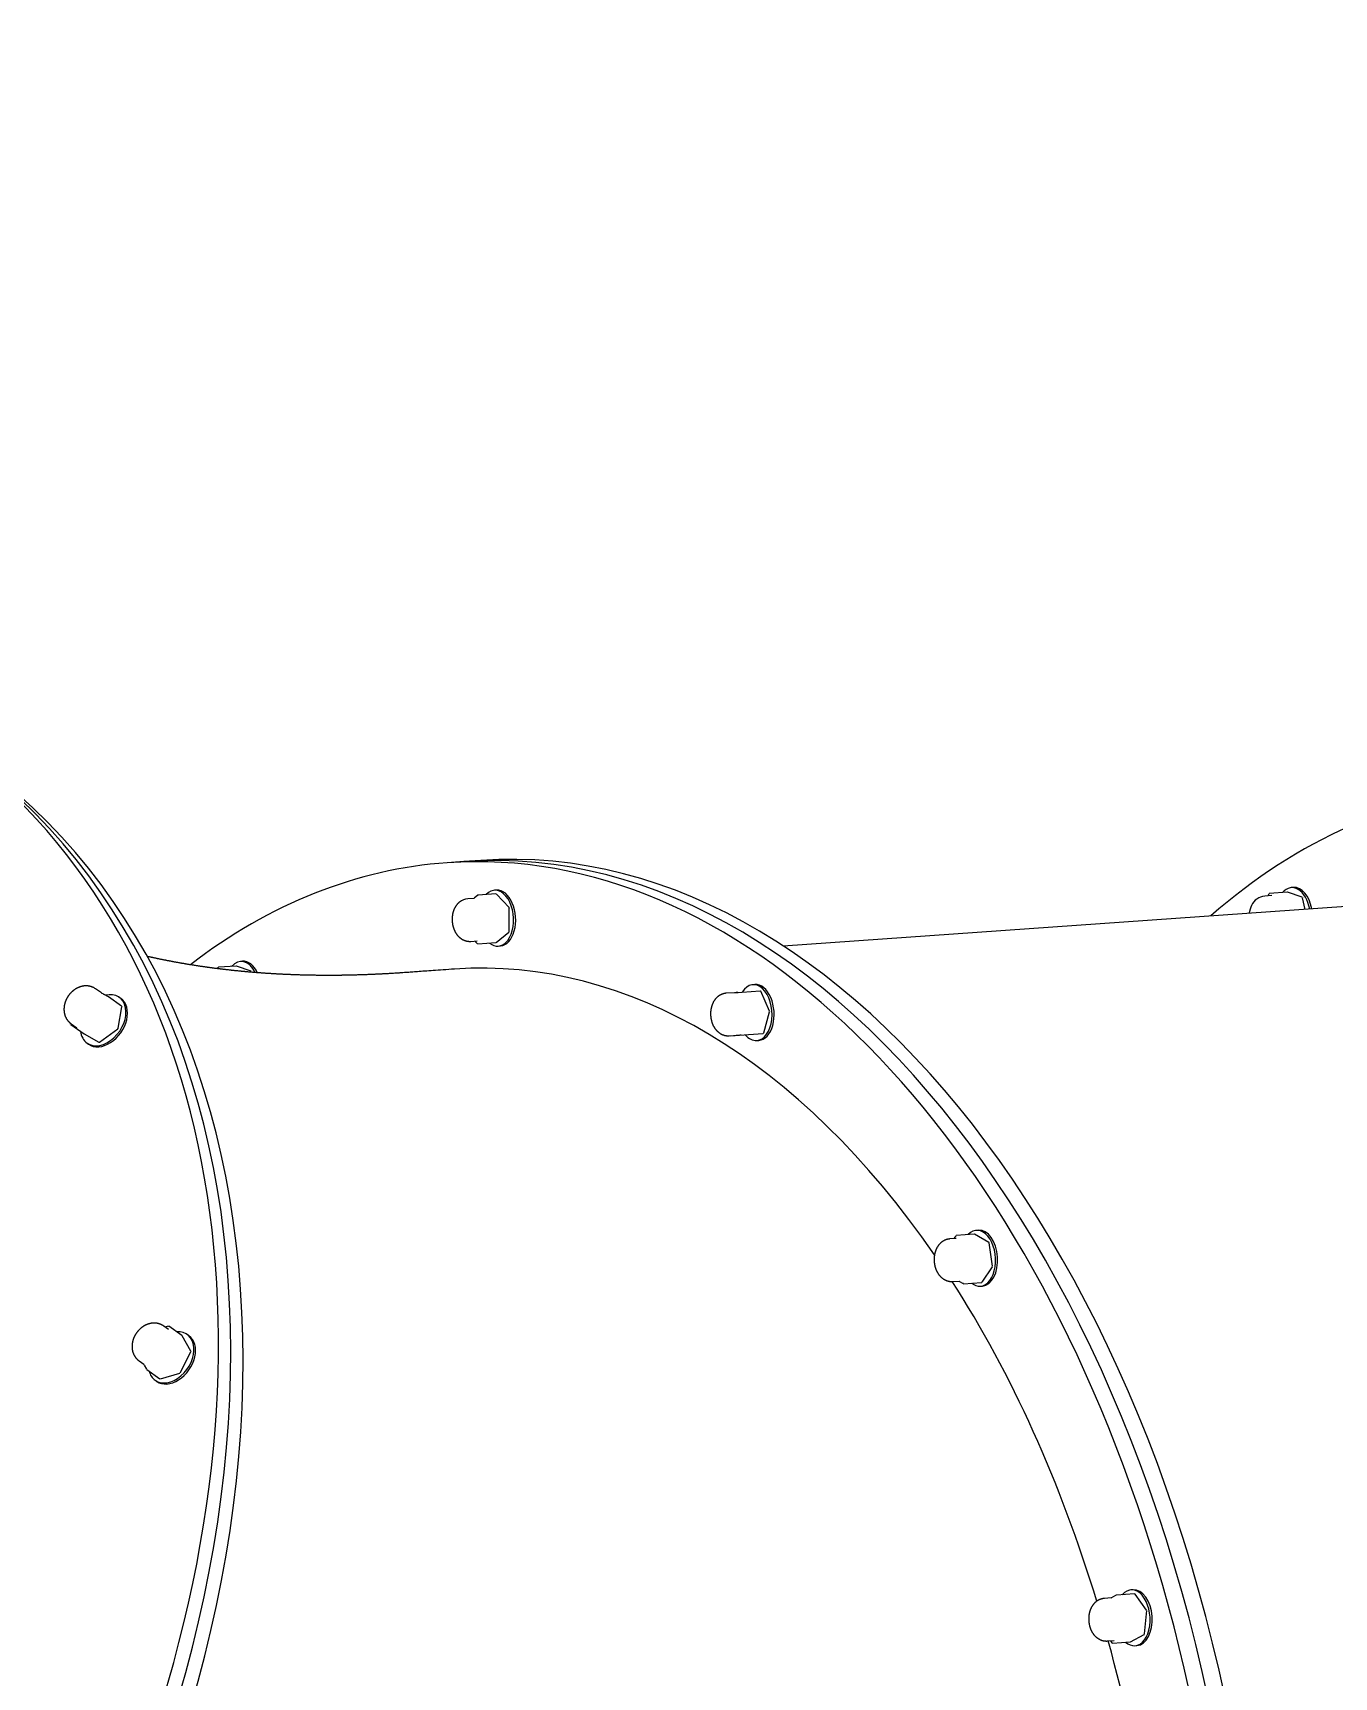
# Model space of a CAD drawing. Header units: millimetres. Extents: x 246416442 to 246896683, y 7418963194 to 7419503218.
# Drawn here: x 246837970 to 246838458, y 7419443497 to 7419444114 of the extents above; entities that cross this region are included whole.
import ezdxf
from ezdxf.lldxf.tags import DXFTag

# ---------------------------------------------------------------- set-up
doc = ezdxf.new("R2010")
doc.units = ezdxf.units.MM
doc.layers.add('L-Hatch Boundary', color=1, linetype='Continuous')
doc.layers.add('L-X-E-PLAY', color=9, linetype='Continuous')
doc.layers.add('L-SUB-SOIL DRAINAGE', color=170, linetype='SUBSOIL', lineweight=20)
doc.styles.get("Standard").update_dxf_attribs({"font": 'arial.ttf'})
tags = doc.linetypes.add('SUBSOIL', pattern='A,12.7,-5.08,["SSD",Standard,S=2.54,R=0,X=-2.54,Y=-1.27],-6.35', length=24.13).pattern_tags.tags
tags[6] = DXFTag(74, 10)

# ---------------------------------------------------------------- blocks, each defined once
blk = doc.blocks.new('Kubus Triple - Moduplay')
at = {"layer": 'L-X-E-PLAY', "lineweight": 25}
for p, q in [((-138435.06, -698938.83), (-138441.35, -698938.2)), ((-138428.77, -698939.47), (-138435.06, -698938.83)), ((-138433.65, -698953.08), (-138436.01, -698952.84)), ((-138432.11, -698952.14), (-138433.61, -698952.96)), ((-138425.28, -698952.79), (-138431.97, -698952.11)), ((-138424.85, -698951.45), (-138425.64, -698951.37)), ((-138421.3, -698958.73), (-138425.1, -698952.9)), ((-138577.5, -698964.26), (-138579.37, -698962.39)), ((-138532.81, -698962.35), (-138533.07, -698962.7)), ((-138525.9, -698962.93), (-138532.59, -698962.26)), ((-138520.76, -698965.76), (-138525.81, -698962.96)), ((-138523.32, -698961.57), (-138524.11, -698961.49)), ((-138422.84, -698967.67), (-138421.27, -698958.91)), ((-138575.17, -698966.15), (-138576.54, -698965.04)), ((-138570.9, -698970.42), (-138575.15, -698966.17)), ((-138570.67, -698967.56), (-138571.17, -698967.06)), ((-138520.62, -698966.22), (-138520.63, -698965.96)), ((-138437.62, -698968.76), (-138435.26, -698969)), ((-138436.09, -698968.91), (-138435.36, -698970.03)), ((-138428.35, -698970.78), (-138422.97, -698967.85)), ((-138590.78, -698973.61), (-138590.84, -698973.79)), ((-138590.78, -698974.05), (-138586.53, -698978.3)), ((-138590.68, -698973.71), (-138588.82, -698975.57)), ((-138573.54, -698978.43), (-138570.84, -698970.68)), ((-138435.18, -698970.14), (-138428.49, -698970.81)), ((-138427.75, -698972.27), (-138426.96, -698972.35)), ((-138586.51, -698978.32), (-138581.58, -698982.3)), ((-138581.31, -698982.33), (-138573.67, -698978.57)), ((-138586.01, -698981.91), (-138585.51, -698982.41)), ((-138056.81, -699017.25), (-138322.45, -698990.42)), ((-138346.47, -699004.25), (-138346.51, -699004.25)), ((-138343.43, -699004.56), (-138346.47, -699004.25)), ((-138342.04, -699004.69), (-138340.52, -699004.83)), ((-138340.52, -699004.83), (-138333.84, -699005.51)), ((-138335.31, -699002.86), (-138336.09, -699002.79)), ((-138331.65, -699013.66), (-138333.62, -699005.69)), ((-138138.59, -699002.95), (-138141.2, -699002.68)), ((-138139.53, -699002.08), (-138140.07, -699002.8)), ((-138132.62, -699002.66), (-138139.3, -699001.99)), ((-138127.48, -699005.49), (-138132.52, -699002.69)), ((-138130.04, -699001.3), (-138130.82, -699001.22)), ((-138127.06, -699010.15), (-138127.35, -699005.69)), ((-138335.15, -699021.29), (-138331.66, -699013.83)), ((-138348.08, -699020.17), (-138345.04, -699020.48)), ((-138347.54, -699020.24), (-138340.86, -699020.92)), ((-138340.86, -699020.92), (-138335.4, -699021.43)), ((-138338.21, -699023.68), (-138337.42, -699023.76)), ((-138574.14, -699093.01), (-138575.72, -699091.43)), ((-138574.07, -699091.79), (-138575.22, -699091.92)), ((-138569.61, -699096.11), (-138573.86, -699091.86)), ((-138567.27, -699102.42), (-138569.55, -699096.2)), ((-138567.01, -699096.6), (-138567.51, -699096.1)), ((-138587.03, -699102.74), (-138585.45, -699104.32)), ((-138585.46, -699104.61), (-138584.82, -699106.34)), ((-138572.58, -699109.77), (-138567.31, -699102.66)), ((-138584.77, -699106.43), (-138580.52, -699110.68)), ((-138582.36, -699110.95), (-138581.86, -699111.45)), ((-138580.31, -699110.75), (-138572.76, -699109.87)), ((-138277.12, -699109.6), (-138279.49, -699109.36)), ((-138277.08, -699108.57), (-138277.99, -699109.51)), ((-138270.19, -699109.17), (-138276.88, -699108.5)), ((-138265.35, -699113.11), (-138270.06, -699109.23)), ((-138268.33, -699107.97), (-138269.12, -699107.89)), ((-138265.41, -699122.2), (-138265.26, -699113.31)), ((-138270.35, -699127.39), (-138265.48, -699122.37)), ((-138281.1, -699125.28), (-138278.73, -699125.52)), ((-138278.68, -699125.65), (-138277.37, -699126.73)), ((-138277.24, -699126.79), (-138270.55, -699127.46)), ((-138271.23, -699128.79), (-138270.44, -699128.87)), ((-138242.69, -699252.42), (-138245.28, -699252.16)), ((-138240.66, -699251.74), (-138242.19, -699252.24)), ((-138233.87, -699252.4), (-138240.56, -699251.73)), ((-138234.11, -699250.77), (-138234.9, -699250.69)), ((-138230.43, -699259.2), (-138233.67, -699252.54)), ((-138232.67, -699267.84), (-138230.41, -699259.37)), ((-138246.88, -699268.08), (-138244.3, -699268.34)), ((-138245.72, -699268.2), (-138245.32, -699269.03)), ((-138245.12, -699269.17), (-138238.44, -699269.84)), ((-138238.33, -699269.83), (-138232.84, -699268.02)), ((-138237.01, -699271.59), (-138236.23, -699271.67))]:
    blk.add_line(p, q, dxfattribs=at)
for centre, radius, start, end in [((-138436.56, -698958.47), 5.66, 84.43122, 119.01866), ((-138436.92, -698946.81), 6.99, 296.49199, 298.30042), ((-138431.99, -698952.36), 0.25, 84.23152, 118.64449), ((-138425.31, -698953.04), 0.25, 33.08471, 84.23152), ((-138583.49, -698966.49), 5.81, 44.8565, 51.16245), ((-138532.61, -698962.51), 0.25, 84.23152, 142.97891), ((-138525.93, -698963.18), 0.25, 60.97926, 84.23152), ((-138421.51, -698958.87), 0.25, 8.63884, 33.08471), ((-138421.51, -698958.87), 0.25, 349.78206, 8.63884), ((-138518.1, -698893.16), 92.64, 230.06844, 230.88694), ((-138575.32, -698966.34), 0.25, 44.99999, 51.1025), ((-138520.88, -698965.98), 0.25, 3.715, 60.97926), ((-138434.68, -698964.01), 5.02, 263.2414, 263.35155), ((-138423.09, -698967.63), 0.25, 298.64449, 349.78206), ((-138590.61, -698973.87), 0.25, 160.77018, 224.99999), ((-138571.07, -698970.59), 0.25, 340.77018, 44.99999), ((-138435.15, -698969.89), 0.25, 213.08471, 264.23152), ((-138428.47, -698970.56), 0.25, 264.23152, 298.64449), ((-138586.36, -698978.12), 0.25, 224.99999, 231.1025), ((-138573.78, -698978.34), 0.25, 296.22433, 318.05991), ((-138573.78, -698978.34), 0.25, 318.05991, 340.77018), ((-138581.42, -698982.11), 0.25, 231.1025, 296.22433), ((-138343.54, -699005.86), 1.31, 85.17863, 85.39227), ((-138345.26, -699023.78), 19.31, 80.74394, 84.57442), ((-138228.71, -697799.6), 1210.4, 264.56143, 264.62766), ((-138333.86, -699005.75), 0.25, 13.89041, 84.23152), ((-138141.68, -699008.72), 6.06, 85.49016, 145.10542), ((-138139.33, -699002.23), 0.25, 84.23152, 142.97891), ((-138132.64, -699002.91), 0.25, 60.97926, 84.23152), ((-138127.6, -699005.71), 0.25, 3.715, 60.97926), ((-138331.89, -699013.72), 0.25, 334.94744, 354.38968), ((-138331.89, -699013.72), 0.25, 354.38968, 13.89041), ((-138347.52, -699019.99), 0.25, 241.10635, 264.23152), ((-138304.15, -698571.54), 450.79, 264.67045, 264.79977), ((-138344.42, -699014.79), 5.72, 263.80793, 264.09282), ((-138230.28, -697815.53), 1210.4, 264.56078, 264.62766), ((-138335.38, -699021.18), 0.25, 264.65321, 334.94744), ((-138574.04, -699092.04), 0.25, 44.99999, 96.68387), ((-138578.18, -699097.11), 5.76, 45.36303, 45.43267), ((-138569.79, -699096.29), 0.25, 20.093, 44.99999), ((-138601.37, -699110.57), 16.99, 20.54825, 22.31591), ((-138567.51, -699102.51), 0.25, 323.41989, 20.093), ((-138584.59, -699106.26), 0.25, 200.093, 224.99999), ((-138580.34, -699110.51), 0.25, 224.99999, 276.68387), ((-138572.79, -699109.62), 0.25, 276.68387, 301.92941), ((-138572.79, -699109.62), 0.25, 301.92941, 323.41989), ((-138276.9, -699108.75), 0.25, 84.23152, 135.89972), ((-138270.21, -699109.42), 0.25, 50.49647, 84.23152), ((-138265.51, -699113.3), 0.25, 359.00067, 50.49647), ((-138265.66, -699122.2), 0.25, 315.89972, 340.17238), ((-138265.66, -699122.2), 0.25, 340.17238, 359.00067), ((-138283.05, -699131.01), 6.91, 50.75222, 52.80052), ((-138277.21, -699126.54), 0.25, 230.49647, 264.23152), ((-138270.52, -699127.22), 0.25, 264.23152, 315.89972), ((-138246.05, -699240.1), 12.74, 284.89094, 287.62633), ((-138240.58, -699251.98), 0.25, 84.23152, 108.24243), ((-138233.9, -699252.65), 0.25, 25.94417, 84.23152), ((-138230.66, -699259.31), 0.25, 345.07813, 25.94417), ((-138245.1, -699268.92), 0.25, 205.94417, 264.23152), ((-138238.41, -699269.59), 0.25, 264.23152, 288.24243), ((-138232.91, -699267.78), 0.25, 288.24243, 322.97891), ((-138232.91, -699267.78), 0.25, 322.97891, 345.07813)]:
    blk.add_arc(centre, radius, start, end, dxfattribs=at)
for centre, major_axis, ratio, start_param, end_param in [((-138923.54, -699163.92), (304.06, 304.06), 0.707107, 2.706846, 6.283185), ((-138919.54, -699167.92), (304.06, 304.06), 0.707107, 3.141593, 6.283185), ((-138919.54, -699167.92), (304.06, 304.06), 0.707107, 3.141593, 6.283185), ((-138915.54, -699171.92), (304.06, 304.06), 0.707107, 3.141593, 6.283185), ((-138484.57, -699366.02), (43.22, 427.82), 0.612372, 2.685621, 6.283185), ((-138484.57, -699366.02), (43.22, 427.82), 0.612372, 0, 0.384633), ((-138478.28, -699366.66), (43.22, 427.82), 0.612372, 3.141593, 6.283185), ((-138478.28, -699366.66), (43.22, 427.82), 0.612372, 3.141593, 6.283185), ((-138471.99, -699367.29), (43.22, 427.82), 0.612372, 3.141593, 6.283185), ((-138426.69, -698961.82), (-1.06, -10.45), 0.612372, 6.283182, 9.94181), ((-138425.9, -698961.9), (-1.06, -10.45), 0.612372, 6.283182, 9.424775), ((-138525.16, -698971.94), (-1.06, -10.45), 0.612372, 2.172305, 3.703866), ((-138524.38, -698972.01), (-1.06, -10.45), 0.612372, 2.157843, 3.141593), ((-138578.59, -698974.48), (-7.42, -7.42), 0.707107, 0, 3.81801), ((-138578.09, -698974.98), (-7.42, -7.42), 0.707107, 6.283183, 9.424778), ((-138426.69, -698961.82), (-1.06, -10.45), 0.612372, 5.766153, 6.283182), ((-138091.29, -699405.75), (43.22, 427.82), 0.612372, 0, 0.434747), ((-138578.59, -698974.48), (-7.42, -7.42), 0.707107, 5.62635, 6.283185), ((-138484.57, -699366.02), (-39.2, -388.03), 0.612372, 2.336976, 3.141593), ((-138337.15, -699013.23), (-1.06, -10.45), 0.612372, 0, 3.843182), ((-138336.36, -699013.31), (-1.06, -10.45), 0.612372, 6.283182, 9.424778), ((-138131.88, -699011.66), (-1.06, -10.45), 0.612372, 1.761327, 3.703866), ((-138131.09, -699011.74), (-1.06, -10.45), 0.612372, 1.761327, 3.14159), ((-138337.15, -699013.23), (-1.06, -10.45), 0.612372, 5.581596, 6.283185), ((-138574.94, -699103.52), (-7.42, -7.42), 0.707107, 6.283183, 9.964198), ((-138574.44, -699104.02), (-7.42, -7.42), 0.707107, 6.283183, 9.424778), ((-138574.94, -699103.52), (-7.42, -7.42), 0.707107, 5.743765, 6.283183), ((-138270.17, -699118.34), (-1.06, -10.45), 0.612372, 0, 3.66065), ((-138269.39, -699118.42), (-1.06, -10.45), 0.612372, 0, 3.14159), ((-138484.57, -699366.02), (-39.2, -388.03), 0.612372, 1.928388, 2.300478), ((-138270.17, -699118.34), (-1.06, -10.45), 0.612372, 5.764128, 6.283185), ((-138235.96, -699261.14), (-1.06, -10.45), 0.612372, 6.283182, 9.983311), ((-138235.17, -699261.22), (-1.06, -10.45), 0.612372, 0, 3.14159), ((-138484.57, -699366.02), (-39.2, -388.03), 0.612372, 1.516905, 1.887169), ((-138235.96, -699261.14), (-1.06, -10.45), 0.612372, 5.724653, 6.283182)]:
    blk.add_ellipse(centre, major_axis=major_axis, ratio=ratio, start_param=start_param, end_param=end_param, dxfattribs=at)
for points, knots in [([(-138445.38, -698978), (-138446.96, -698977.84), (-138449.39, -698977.59), (-138453.28, -698977.2), (-138456.39, -698976.88), (-138459.15, -698976.61), (-138461.46, -698976.37), (-138463.3, -698976.19), (-138464.44, -698976.07), (-138465.08, -698976.01), (-138465.47, -698975.97), (-138465.95, -698975.92), (-138466.48, -698975.86), (-138467.11, -698975.8), (-138467.88, -698975.71), (-138468.72, -698975.62), (-138469.52, -698975.53), (-138470.22, -698975.45), (-138470.84, -698975.38), (-138471.53, -698975.3), (-138472.26, -698975.22), (-138473.09, -698975.12), (-138473.86, -698975.02), (-138474.6, -698974.93), (-138475.24, -698974.85), (-138475.82, -698974.78), (-138476.29, -698974.72), (-138476.69, -698974.66), (-138477.19, -698974.6), (-138477.82, -698974.51), (-138478.49, -698974.42), (-138479.08, -698974.35), (-138479.53, -698974.28), (-138479.97, -698974.22), (-138480.55, -698974.14), (-138481.23, -698974.04), (-138481.94, -698973.94), (-138482.6, -698973.85), (-138483.23, -698973.75), (-138483.87, -698973.66), (-138484.47, -698973.57), (-138485.15, -698973.47), (-138485.88, -698973.36), (-138486.54, -698973.25), (-138487.05, -698973.17), (-138487.44, -698973.11), (-138487.87, -698973.04), (-138488.41, -698972.95), (-138489.08, -698972.85), (-138489.79, -698972.73), (-138490.43, -698972.62), (-138491.09, -698972.51), (-138491.73, -698972.4), (-138492.33, -698972.3), (-138492.9, -698972.2), (-138493.52, -698972.09), (-138494.13, -698971.98), (-138494.76, -698971.87), (-138495.3, -698971.78), (-138495.91, -698971.66), (-138496.5, -698971.56), (-138497.13, -698971.44), (-138497.77, -698971.32), (-138498.39, -698971.2), (-138498.95, -698971.1), (-138499.36, -698971.02), (-138499.69, -698970.95), (-138500.06, -698970.88), (-138500.5, -698970.8), (-138501.02, -698970.69), (-138501.57, -698970.58), (-138502.16, -698970.47), (-138502.8, -698970.34), (-138503.41, -698970.21), (-138504.02, -698970.08), (-138504.54, -698969.98), (-138505.09, -698969.86), (-138505.61, -698969.75), (-138506.15, -698969.64), (-138506.71, -698969.52), (-138507.29, -698969.39), (-138507.89, -698969.26), (-138508.41, -698969.15), (-138508.87, -698969.05), (-138509.34, -698968.94), (-138509.84, -698968.83), (-138510.31, -698968.72), (-138510.73, -698968.63), (-138511.19, -698968.52), (-138511.76, -698968.39), (-138512.35, -698968.26), (-138512.9, -698968.13), (-138513.41, -698968.01), (-138513.95, -698967.88), (-138514.47, -698967.75), (-138514.94, -698967.64), (-138515.45, -698967.52), (-138515.97, -698967.39), (-138516.45, -698967.27), (-138516.86, -698967.17), (-138517.3, -698967.06), (-138517.84, -698966.93), (-138518.39, -698966.79), (-138518.96, -698966.64), (-138519.52, -698966.5), (-138520.08, -698966.36), (-138520.58, -698966.23), (-138521, -698966.12), (-138521.46, -698966), (-138521.94, -698965.87), (-138522.38, -698965.75), (-138522.76, -698965.65), (-138523.17, -698965.54), (-138523.63, -698965.42), (-138524.08, -698965.29), (-138524.48, -698965.18), (-138524.89, -698965.07), (-138525.35, -698964.94), (-138525.83, -698964.81), (-138526.28, -698964.68), (-138526.79, -698964.54), (-138527.32, -698964.39), (-138527.83, -698964.25), (-138528.28, -698964.12), (-138528.74, -698963.98), (-138529.23, -698963.84), (-138529.7, -698963.71), (-138530.16, -698963.57), (-138530.66, -698963.42), (-138531.13, -698963.28), (-138531.54, -698963.16), (-138531.91, -698963.05), (-138532.33, -698962.92), (-138532.73, -698962.8), (-138533.15, -698962.67), (-138533.53, -698962.56), (-138533.97, -698962.42), (-138534.38, -698962.29), (-138534.8, -698962.16), (-138535.22, -698962.03), (-138535.68, -698961.89), (-138536.12, -698961.75), (-138536.5, -698961.63), (-138536.9, -698961.5), (-138537.34, -698961.35), (-138537.81, -698961.2), (-138538.23, -698961.07), (-138538.65, -698960.93), (-138539.13, -698960.77), (-138539.62, -698960.61), (-138540.12, -698960.44), (-138540.62, -698960.28), (-138541.11, -698960.11), (-138541.6, -698959.95), (-138542.05, -698959.79), (-138542.53, -698959.63), (-138543, -698959.47), (-138543.45, -698959.31), (-138543.9, -698959.15), (-138544.35, -698959), (-138544.77, -698958.85), (-138545.24, -698958.69), (-138545.74, -698958.51), (-138546.26, -698958.32), (-138546.72, -698958.15), (-138547.18, -698957.99), (-138547.61, -698957.83), (-138548.02, -698957.68), (-138548.45, -698957.52), (-138548.88, -698957.37), (-138549.32, -698957.2), (-138549.76, -698957.04), (-138550.21, -698956.87), (-138550.62, -698956.71), (-138551.02, -698956.56), (-138551.43, -698956.41), (-138551.82, -698956.25), (-138552.24, -698956.09), (-138552.65, -698955.93), (-138553.05, -698955.78), (-138553.45, -698955.62), (-138553.87, -698955.46), (-138554.31, -698955.29), (-138554.73, -698955.12), (-138555.13, -698954.96), (-138555.51, -698954.8), (-138555.83, -698954.68), (-138556.14, -698954.55), (-138556.47, -698954.42), (-138556.83, -698954.27), (-138557.19, -698954.13), (-138557.56, -698953.97), (-138557.94, -698953.82), (-138558.2, -698953.71), (-138558.32, -698953.66)], [0, 0, 0, 0, 0.024133, 0.044829, 0.062506, 0.077663, 0.090594, 0.101837, 0.108901, 0.110197, 0.112936, 0.115864, 0.120397, 0.125413, 0.131028, 0.138684, 0.145481, 0.150416, 0.155386, 0.16052, 0.167234, 0.173027, 0.180609, 0.18574, 0.191215, 0.196408, 0.199892, 0.202855, 0.206227, 0.212245, 0.2184, 0.222881, 0.226657, 0.2297, 0.233838, 0.240995, 0.246848, 0.251483, 0.257496, 0.262833, 0.267515, 0.272737, 0.27997, 0.285923, 0.289577, 0.292962, 0.29599, 0.300275, 0.30701, 0.31327, 0.318398, 0.323667, 0.330214, 0.335077, 0.339277, 0.344919, 0.351405, 0.355229, 0.361284, 0.365506, 0.371317, 0.377007, 0.381974, 0.388439, 0.393476, 0.396812, 0.399433, 0.402366, 0.406618, 0.411183, 0.416498, 0.421187, 0.427161, 0.433844, 0.437649, 0.443924, 0.447818, 0.452839, 0.458016, 0.462592, 0.468, 0.474354, 0.479002, 0.482538, 0.487044, 0.491953, 0.496576, 0.500072, 0.503842, 0.50936, 0.516126, 0.520342, 0.524857, 0.530666, 0.535636, 0.539504, 0.544136, 0.550138, 0.554383, 0.557809, 0.56194, 0.566883, 0.573459, 0.577995, 0.583177, 0.589895, 0.594265, 0.59792, 0.602269, 0.607688, 0.611989, 0.615176, 0.618913, 0.624318, 0.628786, 0.632246, 0.63612, 0.640979, 0.646012, 0.650557, 0.654504, 0.661241, 0.666541, 0.670039, 0.674765, 0.680482, 0.684852, 0.689081, 0.694639, 0.700194, 0.703618, 0.707299, 0.711531, 0.716472, 0.719747, 0.724548, 0.728431, 0.733445, 0.737453, 0.741492, 0.746516, 0.751832, 0.755439, 0.758486, 0.764305, 0.769762, 0.773496, 0.777397, 0.78312, 0.789006, 0.793146, 0.79899, 0.80559, 0.809057, 0.814491, 0.820401, 0.824894, 0.829366, 0.835521, 0.84002, 0.843716, 0.849212, 0.855949, 0.860303, 0.866088, 0.871918, 0.875595, 0.88033, 0.885781, 0.890462, 0.894352, 0.900795, 0.905786, 0.909561, 0.914621, 0.919687, 0.923625, 0.927941, 0.934059, 0.938105, 0.941727, 0.947734, 0.953049, 0.957027, 0.962325, 0.967258, 0.970559, 0.973542, 0.977797, 0.98239, 0.986623, 0.990452, 0.995695, 1, 1, 1, 1]), ([(-138439.3, -698953.52), (-138439.37, -698953.56), (-138439.48, -698953.62), (-138439.68, -698953.74), (-138439.87, -698953.87), (-138440.06, -698954.01), (-138440.25, -698954.15), (-138440.43, -698954.31), (-138440.61, -698954.47), (-138440.79, -698954.64), (-138440.96, -698954.82), (-138441.12, -698955), (-138441.29, -698955.19), (-138441.44, -698955.39), (-138441.59, -698955.6), (-138441.74, -698955.81), (-138441.88, -698956.03), (-138442.01, -698956.26), (-138442.14, -698956.49), (-138442.26, -698956.73), (-138442.38, -698956.97), (-138442.49, -698957.21), (-138442.59, -698957.46), (-138442.68, -698957.71), (-138442.77, -698957.97), (-138442.85, -698958.23), (-138442.93, -698958.49), (-138442.99, -698958.75), (-138443.05, -698959.01), (-138443.11, -698959.28), (-138443.15, -698959.55), (-138443.19, -698959.82), (-138443.23, -698960.09), (-138443.25, -698960.36), (-138443.27, -698960.63), (-138443.28, -698960.9), (-138443.28, -698961.18), (-138443.28, -698961.45), (-138443.27, -698961.72), (-138443.25, -698961.99), (-138443.23, -698962.26), (-138443.2, -698962.54), (-138443.16, -698962.8), (-138443.11, -698963.07), (-138443.06, -698963.34), (-138442.99, -698963.6), (-138442.92, -698963.86), (-138442.84, -698964.12), (-138442.76, -698964.38), (-138442.67, -698964.63), (-138442.56, -698964.87), (-138442.46, -698965.11), (-138442.34, -698965.35), (-138442.22, -698965.58), (-138442.08, -698965.81), (-138441.95, -698966.02), (-138441.8, -698966.23), (-138441.65, -698966.44), (-138441.5, -698966.63), (-138441.33, -698966.82), (-138441.17, -698967), (-138440.99, -698967.17), (-138440.82, -698967.34), (-138440.63, -698967.49), (-138440.45, -698967.64), (-138440.26, -698967.78), (-138440.06, -698967.91), (-138439.86, -698968.03), (-138439.66, -698968.14), (-138439.45, -698968.24), (-138439.25, -698968.34), (-138439.03, -698968.42), (-138438.82, -698968.5), (-138438.61, -698968.57), (-138438.39, -698968.63), (-138438.17, -698968.68), (-138437.95, -698968.72), (-138437.76, -698968.74), (-138437.66, -698968.75), (-138437.62, -698968.76)], [0, 0, 0, 0, 0.010435, 0.022671, 0.034975, 0.047375, 0.059875, 0.072479, 0.08519, 0.098009, 0.110936, 0.123968, 0.137101, 0.150329, 0.163644, 0.177034, 0.190489, 0.203997, 0.217545, 0.231122, 0.244716, 0.258315, 0.271911, 0.285499, 0.299073, 0.312632, 0.326174, 0.339699, 0.35321, 0.366708, 0.380196, 0.393679, 0.407159, 0.420643, 0.434134, 0.447636, 0.461153, 0.474691, 0.488252, 0.501842, 0.515463, 0.529117, 0.542806, 0.556529, 0.570286, 0.584073, 0.597884, 0.611713, 0.625548, 0.639377, 0.653185, 0.66696, 0.680687, 0.694351, 0.707939, 0.72144, 0.734843, 0.74814, 0.761327, 0.774401, 0.78736, 0.800206, 0.812941, 0.825569, 0.838094, 0.850521, 0.862857, 0.875106, 0.887276, 0.899372, 0.911401, 0.923369, 0.935281, 0.947144, 0.958963, 0.970744, 0.982493, 0.994216, 1, 1, 1, 1]), ([(-138579.84, -698961.96), (-138579.9, -698961.92), (-138580.01, -698961.83), (-138580.2, -698961.7), (-138580.39, -698961.57), (-138580.59, -698961.45), (-138580.79, -698961.33), (-138581, -698961.23), (-138581.22, -698961.13), (-138581.43, -698961.04), (-138581.65, -698960.96), (-138581.88, -698960.88), (-138582.1, -698960.82), (-138582.34, -698960.76), (-138582.57, -698960.71), (-138582.81, -698960.67), (-138583.05, -698960.63), (-138583.29, -698960.61), (-138583.53, -698960.59), (-138583.78, -698960.58), (-138584.03, -698960.59), (-138584.28, -698960.6), (-138584.53, -698960.61), (-138584.78, -698960.64), (-138585.03, -698960.68), (-138585.29, -698960.72), (-138585.54, -698960.78), (-138585.79, -698960.84), (-138586.04, -698960.91), (-138586.29, -698960.99), (-138586.54, -698961.08), (-138586.79, -698961.17), (-138587.04, -698961.28), (-138587.28, -698961.39), (-138587.52, -698961.51), (-138587.76, -698961.63), (-138587.99, -698961.77), (-138588.22, -698961.91), (-138588.45, -698962.06), (-138588.67, -698962.22), (-138588.89, -698962.38), (-138589.11, -698962.55), (-138589.32, -698962.72), (-138589.52, -698962.9), (-138589.72, -698963.09), (-138589.92, -698963.28), (-138590.11, -698963.48), (-138590.29, -698963.69), (-138590.47, -698963.9), (-138590.64, -698964.11), (-138590.81, -698964.33), (-138590.97, -698964.55), (-138591.12, -698964.78), (-138591.26, -698965.01), (-138591.4, -698965.25), (-138591.53, -698965.49), (-138591.65, -698965.73), (-138591.77, -698965.97), (-138591.88, -698966.22), (-138591.98, -698966.47), (-138592.07, -698966.73), (-138592.15, -698966.98), (-138592.22, -698967.24), (-138592.29, -698967.5), (-138592.35, -698967.76), (-138592.39, -698968.02), (-138592.43, -698968.27), (-138592.46, -698968.53), (-138592.48, -698968.79), (-138592.49, -698969.05), (-138592.49, -698969.3), (-138592.48, -698969.56), (-138592.46, -698969.81), (-138592.44, -698970.06), (-138592.4, -698970.3), (-138592.36, -698970.55), (-138592.31, -698970.79), (-138592.24, -698971.02), (-138592.17, -698971.26), (-138592.09, -698971.49), (-138592.01, -698971.71), (-138591.91, -698971.93), (-138591.81, -698972.15), (-138591.7, -698972.36), (-138591.58, -698972.56), (-138591.45, -698972.76), (-138591.32, -698972.95), (-138591.18, -698973.14), (-138591.03, -698973.32), (-138590.88, -698973.5), (-138590.76, -698973.63), (-138590.7, -698973.69), (-138590.68, -698973.71)], [0, 0, 0, 0, 0.009482, 0.019918, 0.030358, 0.040809, 0.051275, 0.061759, 0.072265, 0.082798, 0.093362, 0.103961, 0.114598, 0.125276, 0.136001, 0.146773, 0.157598, 0.168476, 0.17941, 0.190402, 0.201451, 0.21256, 0.223727, 0.23495, 0.246229, 0.257561, 0.268942, 0.280369, 0.291838, 0.303344, 0.314882, 0.326449, 0.33804, 0.349649, 0.361274, 0.372911, 0.384557, 0.396209, 0.407865, 0.419524, 0.431185, 0.442848, 0.454512, 0.466179, 0.477849, 0.489523, 0.501202, 0.512887, 0.524579, 0.536278, 0.547986, 0.559702, 0.571429, 0.583164, 0.594908, 0.60666, 0.618417, 0.630177, 0.641937, 0.653693, 0.66544, 0.677174, 0.68889, 0.700582, 0.712245, 0.723872, 0.735459, 0.747001, 0.758493, 0.76993, 0.781311, 0.792632, 0.803892, 0.81509, 0.826225, 0.837298, 0.84831, 0.859264, 0.870159, 0.881001, 0.89179, 0.90253, 0.913224, 0.923876, 0.93449, 0.945068, 0.955615, 0.966134, 0.97663, 0.987105, 0.997565, 1, 1, 1, 1]), ([(-138346.51, -699004.25), (-138346.59, -699004.24), (-138346.73, -699004.23), (-138346.96, -699004.22), (-138347.18, -699004.22), (-138347.4, -699004.23), (-138347.62, -699004.25), (-138347.84, -699004.28), (-138348.06, -699004.32), (-138348.28, -699004.36), (-138348.5, -699004.42), (-138348.71, -699004.48), (-138348.92, -699004.55), (-138349.14, -699004.64), (-138349.34, -699004.72), (-138349.55, -699004.82), (-138349.75, -699004.93), (-138349.95, -699005.04), (-138350.15, -699005.16), (-138350.34, -699005.29), (-138350.53, -699005.43), (-138350.72, -699005.58), (-138350.9, -699005.73), (-138351.08, -699005.89), (-138351.26, -699006.06), (-138351.43, -699006.24), (-138351.6, -699006.43), (-138351.76, -699006.62), (-138351.91, -699006.82), (-138352.07, -699007.03), (-138352.21, -699007.24), (-138352.35, -699007.46), (-138352.48, -699007.69), (-138352.61, -699007.92), (-138352.73, -699008.16), (-138352.85, -699008.4), (-138352.95, -699008.64), (-138353.06, -699008.89), (-138353.15, -699009.14), (-138353.24, -699009.4), (-138353.32, -699009.66), (-138353.39, -699009.92), (-138353.46, -699010.18), (-138353.52, -699010.45), (-138353.57, -699010.71), (-138353.62, -699010.98), (-138353.66, -699011.25), (-138353.69, -699011.52), (-138353.71, -699011.79), (-138353.73, -699012.07), (-138353.74, -699012.34), (-138353.74, -699012.61), (-138353.74, -699012.88), (-138353.73, -699013.16), (-138353.71, -699013.43), (-138353.69, -699013.7), (-138353.65, -699013.97), (-138353.61, -699014.24), (-138353.57, -699014.5), (-138353.51, -699014.77), (-138353.45, -699015.03), (-138353.38, -699015.29), (-138353.3, -699015.55), (-138353.21, -699015.81), (-138353.12, -699016.06), (-138353.01, -699016.3), (-138352.91, -699016.55), (-138352.79, -699016.78), (-138352.66, -699017.01), (-138352.53, -699017.24), (-138352.39, -699017.45), (-138352.25, -699017.66), (-138352.1, -699017.87), (-138351.94, -699018.06), (-138351.78, -699018.25), (-138351.61, -699018.43), (-138351.44, -699018.6), (-138351.26, -699018.76), (-138351.08, -699018.92), (-138350.89, -699019.06), (-138350.7, -699019.2), (-138350.5, -699019.33), (-138350.3, -699019.45), (-138350.1, -699019.56), (-138349.9, -699019.66), (-138349.69, -699019.76), (-138349.48, -699019.84), (-138349.26, -699019.92), (-138349.05, -699019.98), (-138348.83, -699020.04), (-138348.61, -699020.09), (-138348.39, -699020.13), (-138348.21, -699020.16), (-138348.11, -699020.16), (-138348.08, -699020.17)], [0, 0, 0, 0, 0.010001, 0.019919, 0.029831, 0.039741, 0.049655, 0.059577, 0.069513, 0.079468, 0.089447, 0.099456, 0.109501, 0.119587, 0.12972, 0.139906, 0.150152, 0.160462, 0.170843, 0.1813, 0.191838, 0.202461, 0.213173, 0.223976, 0.234871, 0.245857, 0.256932, 0.268093, 0.279334, 0.290647, 0.302025, 0.313456, 0.324931, 0.33644, 0.347972, 0.359518, 0.371068, 0.382614, 0.394153, 0.405681, 0.417195, 0.428694, 0.44018, 0.451653, 0.463116, 0.474571, 0.486021, 0.49747, 0.508922, 0.520381, 0.531848, 0.54333, 0.554828, 0.566348, 0.577891, 0.589462, 0.60106, 0.612688, 0.624346, 0.636032, 0.647742, 0.659474, 0.67122, 0.682969, 0.694713, 0.706438, 0.718134, 0.729788, 0.741388, 0.752922, 0.764381, 0.775756, 0.787042, 0.798234, 0.809329, 0.820327, 0.831229, 0.842037, 0.852754, 0.863384, 0.873931, 0.884401, 0.894799, 0.905129, 0.915397, 0.925608, 0.935768, 0.945881, 0.955953, 0.965987, 0.975991, 0.985967, 0.995921, 1, 1, 1, 1]), ([(-138146.64, -699005.26), (-138146.68, -699005.31), (-138146.76, -699005.41), (-138146.9, -699005.61), (-138147.04, -699005.82), (-138147.17, -699006.05), (-138147.3, -699006.28), (-138147.42, -699006.51), (-138147.54, -699006.75), (-138147.65, -699007), (-138147.75, -699007.25), (-138147.85, -699007.5), (-138147.94, -699007.75), (-138148, -699007.93), (-138148.03, -699008.03), (-138148.03, -699008.03)], [0, 0, 0, 0, 0.055919, 0.140182, 0.224617, 0.309403, 0.39446, 0.479713, 0.565091, 0.650519, 0.735938, 0.82131, 0.906604, 0.991803, 1, 1, 1, 1]), ([(-138575.72, -699091.43), (-138575.75, -699091.39), (-138575.84, -699091.31), (-138575.99, -699091.17), (-138576.17, -699091.02), (-138576.35, -699090.88), (-138576.54, -699090.74), (-138576.73, -699090.61), (-138576.93, -699090.49), (-138577.13, -699090.38), (-138577.34, -699090.27), (-138577.55, -699090.17), (-138577.77, -699090.08), (-138577.99, -699090), (-138578.21, -699089.92), (-138578.44, -699089.85), (-138578.67, -699089.8), (-138578.91, -699089.75), (-138579.14, -699089.7), (-138579.38, -699089.67), (-138579.63, -699089.65), (-138579.87, -699089.63), (-138580.12, -699089.62), (-138580.37, -699089.62), (-138580.61, -699089.63), (-138580.87, -699089.65), (-138581.12, -699089.68), (-138581.37, -699089.71), (-138581.62, -699089.76), (-138581.87, -699089.81), (-138582.13, -699089.87), (-138582.38, -699089.94), (-138582.63, -699090.02), (-138582.88, -699090.11), (-138583.13, -699090.2), (-138583.37, -699090.31), (-138583.62, -699090.42), (-138583.86, -699090.54), (-138584.1, -699090.67), (-138584.33, -699090.8), (-138584.56, -699090.94), (-138584.79, -699091.09), (-138585.01, -699091.25), (-138585.23, -699091.41), (-138585.45, -699091.58), (-138585.66, -699091.75), (-138585.86, -699091.93), (-138586.06, -699092.12), (-138586.26, -699092.31), (-138586.45, -699092.51), (-138586.63, -699092.71), (-138586.81, -699092.92), (-138586.98, -699093.14), (-138587.15, -699093.36), (-138587.31, -699093.58), (-138587.46, -699093.81), (-138587.6, -699094.04), (-138587.74, -699094.27), (-138587.87, -699094.51), (-138588, -699094.75), (-138588.11, -699095), (-138588.22, -699095.25), (-138588.32, -699095.5), (-138588.41, -699095.75), (-138588.49, -699096.01), (-138588.57, -699096.26), (-138588.63, -699096.52), (-138588.69, -699096.78), (-138588.74, -699097.04), (-138588.78, -699097.3), (-138588.81, -699097.56), (-138588.83, -699097.82), (-138588.84, -699098.07), (-138588.84, -699098.33), (-138588.83, -699098.58), (-138588.81, -699098.83), (-138588.79, -699099.08), (-138588.75, -699099.33), (-138588.71, -699099.57), (-138588.66, -699099.81), (-138588.59, -699100.05), (-138588.52, -699100.28), (-138588.45, -699100.51), (-138588.36, -699100.74), (-138588.26, -699100.96), (-138588.16, -699101.17), (-138588.05, -699101.38), (-138587.93, -699101.59), (-138587.81, -699101.79), (-138587.68, -699101.98), (-138587.54, -699102.17), (-138587.39, -699102.35), (-138587.24, -699102.53), (-138587.11, -699102.66), (-138587.05, -699102.73), (-138587.03, -699102.74)], [0, 0, 0, 0, 0.006249, 0.016398, 0.026541, 0.036682, 0.046825, 0.056975, 0.067134, 0.077306, 0.087497, 0.09771, 0.107948, 0.118216, 0.128517, 0.138856, 0.149235, 0.159658, 0.170128, 0.180648, 0.191221, 0.201848, 0.21253, 0.22327, 0.234066, 0.244919, 0.255827, 0.266789, 0.277802, 0.288864, 0.299971, 0.311118, 0.322302, 0.333517, 0.34476, 0.356027, 0.367312, 0.378612, 0.389924, 0.401245, 0.412572, 0.423902, 0.435236, 0.446572, 0.457909, 0.469248, 0.48059, 0.491934, 0.503282, 0.514635, 0.525994, 0.537359, 0.548732, 0.560113, 0.571502, 0.582901, 0.594309, 0.605725, 0.617149, 0.628578, 0.64001, 0.651442, 0.66287, 0.67429, 0.685698, 0.697088, 0.708455, 0.719793, 0.731098, 0.742364, 0.753586, 0.764759, 0.77588, 0.786946, 0.797954, 0.808902, 0.81979, 0.830617, 0.841384, 0.852092, 0.862742, 0.873336, 0.883877, 0.894368, 0.90481, 0.915208, 0.925565, 0.935884, 0.946169, 0.956423, 0.96665, 0.976853, 0.987037, 0.997206, 1, 1, 1, 1]), ([(-138279.49, -699109.36), (-138279.51, -699109.36), (-138279.6, -699109.35), (-138279.77, -699109.34), (-138279.99, -699109.33), (-138280.21, -699109.33), (-138280.43, -699109.34), (-138280.66, -699109.36), (-138280.88, -699109.39), (-138281.1, -699109.43), (-138281.31, -699109.47), (-138281.53, -699109.53), (-138281.75, -699109.59), (-138281.96, -699109.67), (-138282.17, -699109.75), (-138282.38, -699109.84), (-138282.58, -699109.93), (-138282.79, -699110.04), (-138282.99, -699110.15), (-138283.18, -699110.28), (-138283.38, -699110.41), (-138283.57, -699110.55), (-138283.75, -699110.69), (-138283.94, -699110.85), (-138284.12, -699111.01), (-138284.29, -699111.18), (-138284.46, -699111.36), (-138284.63, -699111.55), (-138284.79, -699111.74), (-138284.95, -699111.94), (-138285.1, -699112.15), (-138285.24, -699112.36), (-138285.38, -699112.58), (-138285.51, -699112.81), (-138285.64, -699113.04), (-138285.76, -699113.28), (-138285.88, -699113.52), (-138285.98, -699113.76), (-138286.08, -699114.01), (-138286.18, -699114.26), (-138286.26, -699114.52), (-138286.34, -699114.78), (-138286.42, -699115.04), (-138286.48, -699115.3), (-138286.54, -699115.57), (-138286.6, -699115.84), (-138286.64, -699116.1), (-138286.68, -699116.37), (-138286.71, -699116.64), (-138286.74, -699116.92), (-138286.75, -699117.19), (-138286.76, -699117.46), (-138286.77, -699117.73), (-138286.76, -699118), (-138286.75, -699118.28), (-138286.73, -699118.55), (-138286.71, -699118.82), (-138286.68, -699119.09), (-138286.63, -699119.36), (-138286.59, -699119.63), (-138286.53, -699119.89), (-138286.47, -699120.15), (-138286.4, -699120.42), (-138286.32, -699120.67), (-138286.23, -699120.93), (-138286.13, -699121.18), (-138286.03, -699121.42), (-138285.92, -699121.67), (-138285.8, -699121.9), (-138285.68, -699122.13), (-138285.55, -699122.35), (-138285.41, -699122.57), (-138285.27, -699122.78), (-138285.11, -699122.98), (-138284.96, -699123.18), (-138284.79, -699123.36), (-138284.63, -699123.54), (-138284.45, -699123.71), (-138284.27, -699123.88), (-138284.09, -699124.03), (-138283.9, -699124.18), (-138283.71, -699124.31), (-138283.52, -699124.44), (-138283.32, -699124.56), (-138283.11, -699124.67), (-138282.91, -699124.77), (-138282.7, -699124.87), (-138282.49, -699124.95), (-138282.27, -699125.03), (-138282.06, -699125.09), (-138281.84, -699125.15), (-138281.62, -699125.2), (-138281.4, -699125.24), (-138281.22, -699125.26), (-138281.13, -699125.27), (-138281.1, -699125.28)], [0, 0, 0, 0, 0.002394, 0.012305, 0.022205, 0.032098, 0.041991, 0.051887, 0.061792, 0.07171, 0.081648, 0.091611, 0.101604, 0.111632, 0.121702, 0.13182, 0.141991, 0.152221, 0.162517, 0.172883, 0.183325, 0.193849, 0.204457, 0.215155, 0.225943, 0.236823, 0.247794, 0.258854, 0.269999, 0.281224, 0.29252, 0.30388, 0.315293, 0.32675, 0.338239, 0.349752, 0.361278, 0.372806, 0.384332, 0.395849, 0.407355, 0.418848, 0.430326, 0.441791, 0.453243, 0.464684, 0.476118, 0.487548, 0.498976, 0.510408, 0.521846, 0.533294, 0.544755, 0.556234, 0.567734, 0.579258, 0.590809, 0.602388, 0.613997, 0.625635, 0.637301, 0.648992, 0.660703, 0.672429, 0.684157, 0.695879, 0.707582, 0.719255, 0.730885, 0.742461, 0.753971, 0.765405, 0.776755, 0.788016, 0.799182, 0.810252, 0.821226, 0.832103, 0.842886, 0.853579, 0.864186, 0.87471, 0.885157, 0.895533, 0.905841, 0.916087, 0.926277, 0.936416, 0.946509, 0.95656, 0.966575, 0.976559, 0.986516, 0.996451, 1, 1, 1, 1]), ([(-138245.28, -699252.16), (-138245.32, -699252.16), (-138245.42, -699252.15), (-138245.62, -699252.13), (-138245.84, -699252.13), (-138246.06, -699252.14), (-138246.28, -699252.15), (-138246.5, -699252.17), (-138246.72, -699252.2), (-138246.94, -699252.24), (-138247.16, -699252.29), (-138247.38, -699252.35), (-138247.59, -699252.42), (-138247.8, -699252.49), (-138248.01, -699252.57), (-138248.22, -699252.67), (-138248.43, -699252.77), (-138248.63, -699252.87), (-138248.83, -699252.99), (-138249.02, -699253.12), (-138249.22, -699253.25), (-138249.41, -699253.39), (-138249.59, -699253.54), (-138249.77, -699253.7), (-138249.95, -699253.86), (-138250.12, -699254.03), (-138250.29, -699254.21), (-138250.46, -699254.4), (-138250.62, -699254.6), (-138250.77, -699254.8), (-138250.92, -699255.01), (-138251.07, -699255.23), (-138251.2, -699255.45), (-138251.33, -699255.68), (-138251.46, -699255.91), (-138251.58, -699256.15), (-138251.69, -699256.39), (-138251.8, -699256.64), (-138251.9, -699256.89), (-138251.99, -699257.14), (-138252.07, -699257.4), (-138252.15, -699257.66), (-138252.22, -699257.92), (-138252.29, -699258.18), (-138252.34, -699258.45), (-138252.39, -699258.72), (-138252.44, -699258.98), (-138252.47, -699259.25), (-138252.5, -699259.52), (-138252.53, -699259.8), (-138252.54, -699260.07), (-138252.55, -699260.34), (-138252.55, -699260.61), (-138252.54, -699260.89), (-138252.53, -699261.16), (-138252.51, -699261.43), (-138252.48, -699261.7), (-138252.45, -699261.97), (-138252.4, -699262.24), (-138252.35, -699262.5), (-138252.3, -699262.77), (-138252.23, -699263.03), (-138252.16, -699263.29), (-138252.08, -699263.55), (-138251.99, -699263.8), (-138251.89, -699264.05), (-138251.78, -699264.3), (-138251.67, -699264.54), (-138251.55, -699264.77), (-138251.43, -699265), (-138251.29, -699265.22), (-138251.15, -699265.43), (-138251.01, -699265.64), (-138250.85, -699265.84), (-138250.69, -699266.03), (-138250.53, -699266.22), (-138250.36, -699266.4), (-138250.19, -699266.56), (-138250.01, -699266.72), (-138249.82, -699266.88), (-138249.63, -699267.02), (-138249.44, -699267.15), (-138249.24, -699267.28), (-138249.04, -699267.4), (-138248.84, -699267.51), (-138248.63, -699267.61), (-138248.42, -699267.7), (-138248.21, -699267.78), (-138248, -699267.85), (-138247.78, -699267.91), (-138247.56, -699267.97), (-138247.34, -699268.01), (-138247.12, -699268.05), (-138246.96, -699268.07), (-138246.89, -699268.08), (-138246.88, -699268.08)], [0, 0, 0, 0, 0.005248, 0.015155, 0.025053, 0.034945, 0.044838, 0.054736, 0.064644, 0.074568, 0.084512, 0.094483, 0.104485, 0.114525, 0.124608, 0.13474, 0.144927, 0.155175, 0.16549, 0.175878, 0.186343, 0.19689, 0.207524, 0.218247, 0.229061, 0.239967, 0.250964, 0.262048, 0.273217, 0.284463, 0.295778, 0.307154, 0.318581, 0.330048, 0.341545, 0.353062, 0.364589, 0.376117, 0.387641, 0.399155, 0.410657, 0.422145, 0.433619, 0.44508, 0.456528, 0.467967, 0.479399, 0.490828, 0.502257, 0.51369, 0.52513, 0.536581, 0.548047, 0.559531, 0.571038, 0.582569, 0.594128, 0.605715, 0.617332, 0.628978, 0.640652, 0.652349, 0.664065, 0.675792, 0.687519, 0.699236, 0.710932, 0.722593, 0.734209, 0.745767, 0.757255, 0.768666, 0.779991, 0.791225, 0.802363, 0.813405, 0.824351, 0.8352, 0.845957, 0.856625, 0.867207, 0.877709, 0.888134, 0.89849, 0.908779, 0.919009, 0.929184, 0.939308, 0.949388, 0.959429, 0.969434, 0.979409, 0.989359, 0.999289, 1, 1, 1, 1])]:
    blk.add_open_spline(points, degree=3, knots=knots, dxfattribs=at)

msp = doc.modelspace()

# ---------------------------------------------------------------- linework, layer by layer
at = {"layer": 'L-Hatch Boundary'}
for centre, radius, start, end in [((246837109.14, 7419443602.6), 6285, 47.96542, 198.07766), ((246837024.62, 7419443916.93), 6564.7, 255.024267, 9.584827)]:
    msp.add_arc(centre, radius, start, end, dxfattribs=at)
at = {"layer": 'L-SUB-SOIL DRAINAGE', "ltscale": 0.75, "flags": 128}
msp.add_lwpolyline([(246836375.8, 7419368838.04, 0.049859), (246836452.68, 7419367264.98, 1.020543), (246838457.43, 7419363126.48, 0.507423), (246850958.71, 7419364620.57, 0.34783), (246860630.08, 7419364184.95, 0.95316), (246871514.18, 7419375336.2, 0.546089), (246865357.29, 7419391536.99), (246864331.62, 7419392202.49, 0.150991), (246858079.56, 7419390951.14, -0.535883), (246847993.27, 7419386178.82, -0.984857), (246841094.25, 7419392263.54, 0.048323), (246837369.44, 7419394790.33, -0.782041), (246859516.8, 7419399812.11, 0.326657), (246863339.2, 7419409468.27, 2.547694), (246851636.57, 7419416690.12, 0.258508), (246846203.93, 7419412601.53), (246842481.4, 7419417148.46), (246849924.63, 7419423239.51, 0.226894), (246850840.59, 7419425193.44), (246863936.9, 7419436077.28, 0.937903), (246860987.82, 7419443087.02, 0.16139), (246859063.42, 7419444536.07, 0.543513), (246850931.82, 7419449690.94, 0.965246), (246840526.02, 7419449656.86, 0.686425), (246830418.58, 7419442236.64), (246830214.51, 7419441333.63, 0.069561), (246826929.08, 7419442860.92), (246826948.49, 7419447931.46)], format="xyb", dxfattribs=at)

# ---------------------------------------------------------------- block references
at = {"layer": 'L-X-E-PLAY', "rotation": 9.786989520025928}
msp.add_blockref('Kubus Triple - Moduplay', (246855742.73, 7420156101.62), dxfattribs=at)
msp.add_blockref('Kubus Triple - Moduplay', (246855742.73, 7420156101.62), dxfattribs=at)

doc.saveas('drawing.dxf')
